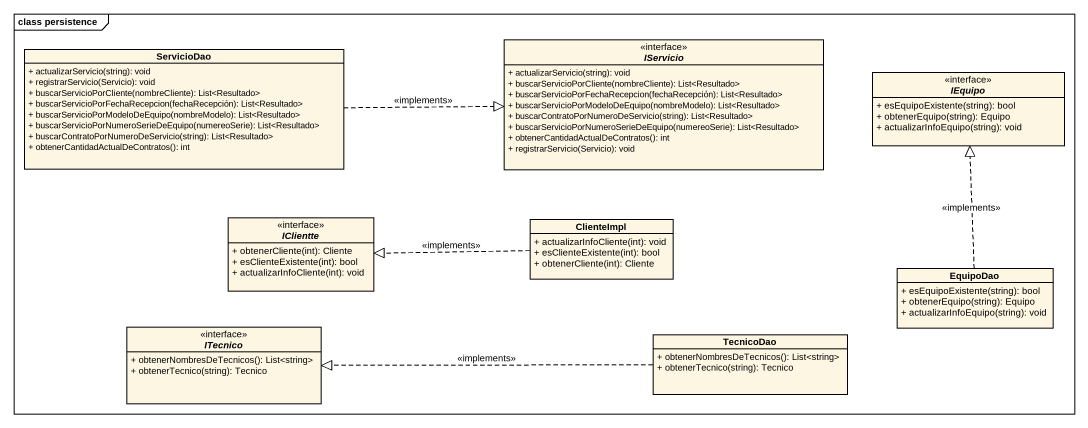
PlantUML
@startuml
mainframe class persistence
hide circle
hide empty members
skinparam classAttributeIconSize 0
interface IServicio {
  + actualizarServicio(string): void
  + buscarServicioPorCliente(nombreCliente): List<Resultado>
  + buscarServicioPorFechaRecepcion(fechaRecepción): List<Resultado>
  + buscarServicioPorModeloDeEquipo(nombreModelo): List<Resultado>
  + buscarContratoPorNumeroDeServicio(string): List<Resultado>
  + buscarServicioPorNumeroSerieDeEquipo(numereoSerie): List<Resultado>
  + obtenerCantidadActualDeContratos(): int
  + registrarServicio(Servicio): void
}
class ServicioDao {
  + actualizarServicio(string): void
  + registrarServicio(Servicio): void
  + buscarServicioPorCliente(nombreCliente): List<Resultado>
  + buscarServicioPorFechaRecepcion(fechaRecepción): List<Resultado>
  + buscarServicioPorModeloDeEquipo(nombreModelo): List<Resultado>
  + buscarServicioPorNumeroSerieDeEquipo(numereoSerie): List<Resultado>
  + buscarContratoPorNumeroDeServicio(string): List<Resultado>
  + obtenerCantidadActualDeContratos(): int
}
interface IEquipo {
  + esEquipoExistente(string): bool
  + obtenerEquipo(string): Equipo
  + actualizarInfoEquipo(string): void
}
interface IClientte {
  + obtenerCliente(int): Cliente
  + esClienteExistente(int): bool
  + actualizarInfoCliente(int): void
}
class ClienteImpl {
  + actualizarInfoCliente(int): void
  + esClienteExistente(int): bool
  + obtenerCliente(int): Cliente
}
class EquipoDao {
  + esEquipoExistente(string): bool
  + obtenerEquipo(string): Equipo
  + actualizarInfoEquipo(string): void
}
interface ITecnico {
  + obtenerNombresDeTecnicos(): List<string>
  + obtenerTecnico(string): Tecnico
}
class TecnicoDao {
  + obtenerNombresDeTecnicos(): List<string>
  + obtenerTecnico(string): Tecnico
}
ServicioDao .right.|> IServicio : <<implements>>
ClienteImpl .left.|> IClientte : <<implements>>
EquipoDao .up.|> IEquipo : <<implements>>
TecnicoDao .left.|> ITecnico : <<implements>>
@enduml
